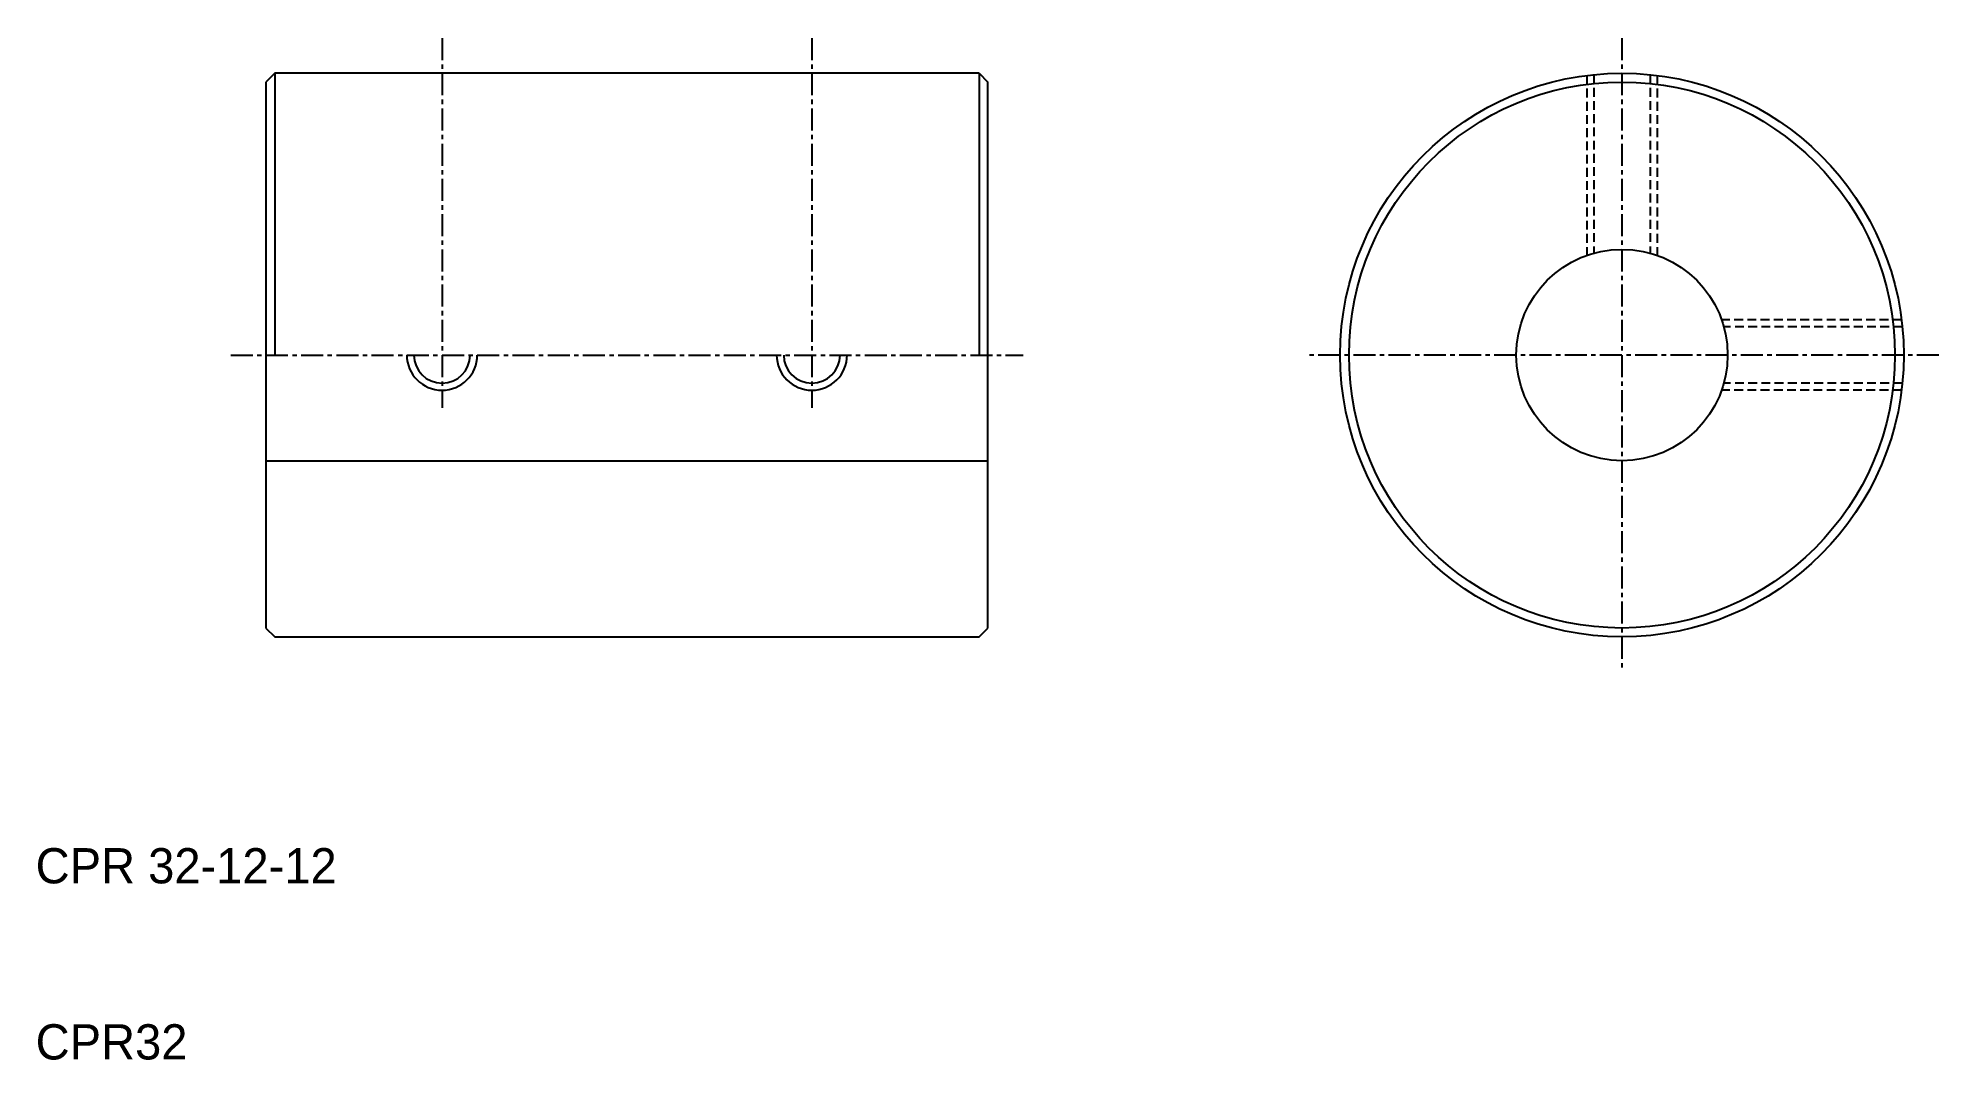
# Model space of a CAD drawing. Extents: x 37 to 145, y 10 to 68.
import ezdxf

# ---------------------------------------------------------------- set-up
doc = ezdxf.new("R2010")
doc.units = 0
doc.linetypes.add('CENTER', pattern=[2, 1.25, -0.25, 0.25, -0.25])
doc.linetypes.add('DASHED', pattern=[0.75, 0.5, -0.25])
doc.layers.get('0').update_dxf_attribs({"linetype": 'CONTINUOUS'})
doc.layers.add('CENTER', color=1, linetype='CENTER')

msp = doc.modelspace()

# ---------------------------------------------------------------- linework, layer by layer
at = {"color": 7, "linetype": 'CONTINUOUS'}
for p, q in [((50.5, 66), (50, 65.5)), ((90.5, 66), (50.5, 66)), ((50.5, 66), (50.5, 50)), ((90.5, 66), (90.5, 50)), ((90.5, 66), (91, 65.5)), ((50, 65.5), (50, 34.5)), ((91, 34.5), (91, 65.5)), ((50, 44), (91, 44)), ((55.125, 44), (55.125, 44.0001)), ((60.25, 44), (60.2501, 44)), ((50, 34.5), (50.5, 34)), ((50.5, 34), (90.5, 34)), ((90.5, 34), (91, 34.5))]:
    msp.add_line(p, q, dxfattribs=at)
at = {"color": 3, "linetype": 'DASHED'}
for p, q in [((125, 65.874508), (125, 55.656854)), ((125.4, 65.919799), (125.4, 55.782733)), ((128.6, 65.919799), (128.6, 55.782733)), ((129, 65.874508), (129, 55.656854)), ((142.874508, 52), (132.656854, 52)), ((142.919799, 51.6), (132.782733, 51.6)), ((142.874508, 48), (132.656854, 48)), ((142.919799, 48.4), (132.782733, 48.4))]:
    msp.add_line(p, q, dxfattribs=at)
at = {"color": 7, "linetype": 'CONTINUOUS'}
for radius in [16, 15.5, 6]:
    msp.add_circle((127, 50), radius, dxfattribs=at)
at = {"color": 3, "linetype": 'CONTINUOUS'}
for centre in [(60, 50), (81, 50)]:
    msp.add_arc(centre, 2, 180, 0, dxfattribs=at)
at = {"color": 7, "linetype": 'CONTINUOUS'}
for centre in [(60, 50), (81, 50)]:
    msp.add_arc(centre, 1.6, 180, 0, dxfattribs=at)
at = {"layer": 'CENTER', "color": 1, "linetype": 'CENTER'}
for p, q in [((60, 68), (60, 47)), ((81, 68), (81, 47)), ((127, 68), (127, 32)), ((48, 50), (93, 50)), ((145, 50), (109, 50))]:
    msp.add_line(p, q, dxfattribs=at)

# ---------------------------------------------------------------- texts
at = {"color": 7, "linetype": 'CONTINUOUS'}
for s, p in [('CPR 32-12-12', (36.923381, 20)), ('CPR32', (36.923381, 10))]:
    msp.add_text(s, height=2, dxfattribs=at).set_placement(p)

doc.saveas('drawing.dxf')
